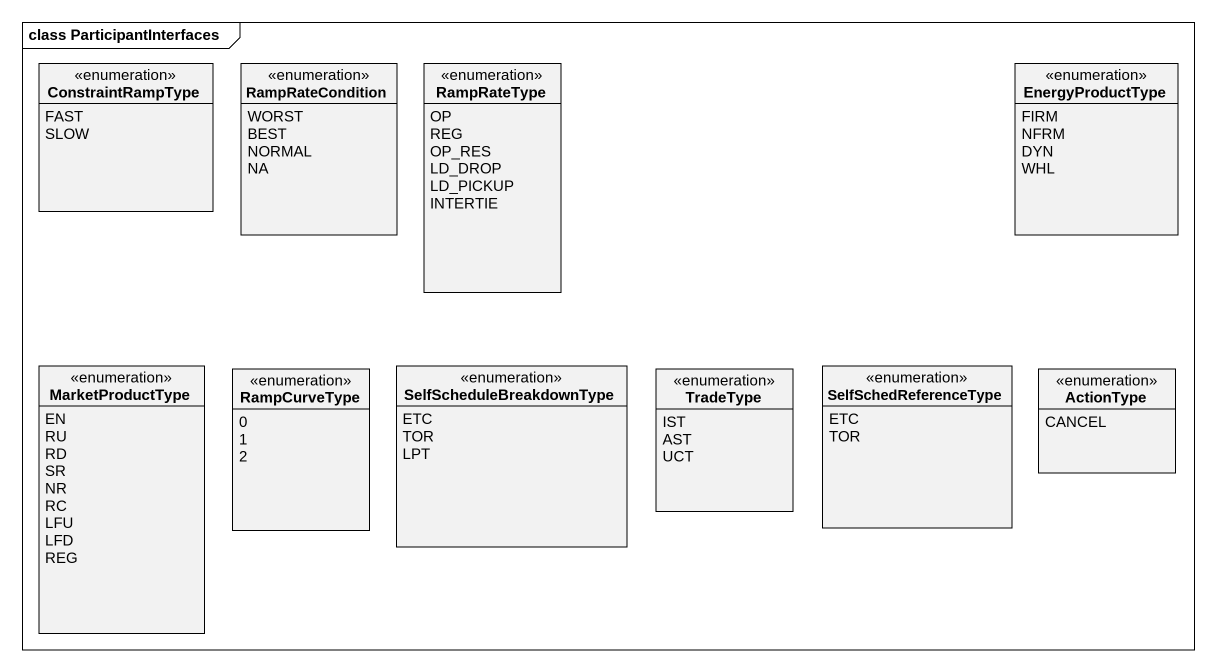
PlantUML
@startuml
mainframe class ParticipantInterfaces
hide circle
hide empty members
enum ConstraintRampType {
  FAST
  SLOW
}
enum RampRateCondition {
  WORST
  BEST
  NORMAL
  NA
}
enum RampRateType {
  OP
  REG
  OP_RES
  LD_DROP
  LD_PICKUP
  INTERTIE
}
enum EnergyProductType {
  FIRM
  NFRM
  DYN
  WHL
}
enum MarketProductType {
  EN
  RU
  RD
  SR
  NR
  RC
  LFU
  LFD
  REG
}
enum RampCurveType {
  0
  1
  2
}
enum SelfScheduleBreakdownType {
  ETC
  TOR
  LPT
}
enum TradeType {
  IST
  AST
  UCT
}
enum SelfSchedReferenceType {
  ETC
  TOR
}
enum ActionType {
  CANCEL
}
@enduml
